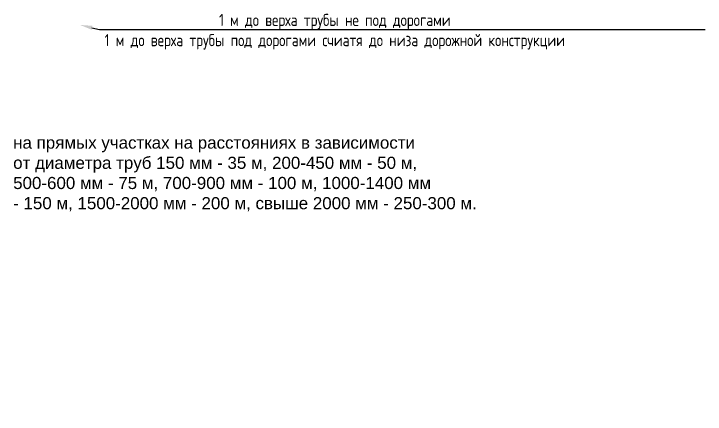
# Model space of a CAD drawing. Header units: millimetres. Extents: x 41457877 to 42425270, y 23449202 to 23618600.
# Drawn here: x 42140108 to 42425270, y 23449202 to 23614448 of the extents above; entities that cross this region are included whole.
import ezdxf
from ezdxf import colors
from ezdxf.entities.mleader import LeaderData, LeaderLine
from ezdxf.math import Vec2, Vec3

# ---------------------------------------------------------------- set-up
doc = ezdxf.new("R2010")
doc.units = ezdxf.units.MM
doc.layers.add('Выноски', color=7, linetype='Continuous')
doc.styles.add('GOST 2.304', font='GOST_type.ttf')
doc.styles.get("Standard").update_dxf_attribs({"font": 'arial.ttf'})

msp = doc.modelspace()

# ---------------------------------------------------------------- texts
at = {"layer": 'Выноски', "color": 240, "lineweight": -2, "true_color": 0xed1f24, "insert": (42139828.486, 23563794.643), "char_height": 5000, "width": 735841.57572, "attachment_point": 1}
msp.add_mtext('на прямых участках на расстояниях в зависимости\\Pот диаметра труб 150 мм - 35 м, 200-450 мм - 50 м,\\P500-600 мм - 75 м, 700-900 мм - 100 м, 1000-1400 мм\\P- 150 м, 1500-2000 мм - 200 м, свыше 2000 мм - 250-300 м.', dxfattribs=at)

# ---------------------------------------------------------------- leaders
at = {"layer": 'Выноски', "color": 240, "lineweight": -2, "true_color": 0xed1f24}
ml = msp.add_multileader_mtext('Standard', dxfattribs=at)
ml.set_content('{\\C0;1 м до верха трубы не под дорогами\\P1 м до верха трубы под дорогами счиатя до низа дорожной конструкции}', color=5, style='GOST 2.304')
ml.set_leader_properties(lineweight=-3)
ml.build(insert=Vec2(0, 0))
ml.multileader.update_dxf_attribs({"text_left_attachment_type": 6, "text_right_attachment_type": 6, "dogleg_length": 1, "arrow_head_size": 5000, "scale": 2000})
ctx = ml.context
ctx.base_point, ctx.scale, ctx.char_height, ctx.arrow_head_size, ctx.landing_gap_size, ctx.plane_origin = Vec3(42175783.42, 23607984.835), 2000, 5000, 5000, 3600, Vec3(42170969.742, 23600115.37)
ctx.left_attachment, ctx.right_attachment, ctx.text_align_type = 6, 6, 1
notes = []
notes.append((ctx, [(0, (1, 1, 0), (42175384.029, 23607984.835), (1, 0), 399.391, [(1, [(42167470.552, 23609852.738)], 0, [])])]))
ctx.mtext.insert, ctx.mtext.alignment, ctx.mtext.flow_direction = Vec3(42272499.932, 23614414.428), 2, 5
for ctx, leaders in notes:
    for number, flags, end, landing, length, lines in leaders:
        leader = LeaderData()
        leader.index, (leader.has_last_leader_line, leader.has_dogleg_vector, leader.attachment_direction) = number, flags
        leader.last_leader_point, leader.dogleg_vector, leader.dogleg_length = Vec3(end), Vec3(landing), length
        for number, points, colour, breaks in lines:
            line = LeaderLine()
            line.index, line.vertices, line.color, line.breaks = number, Vec3.list(points), colors.encode_raw_color(colour), breaks
            leader.lines.append(line)
        ctx.leaders.append(leader)

doc.saveas('drawing.dxf')
